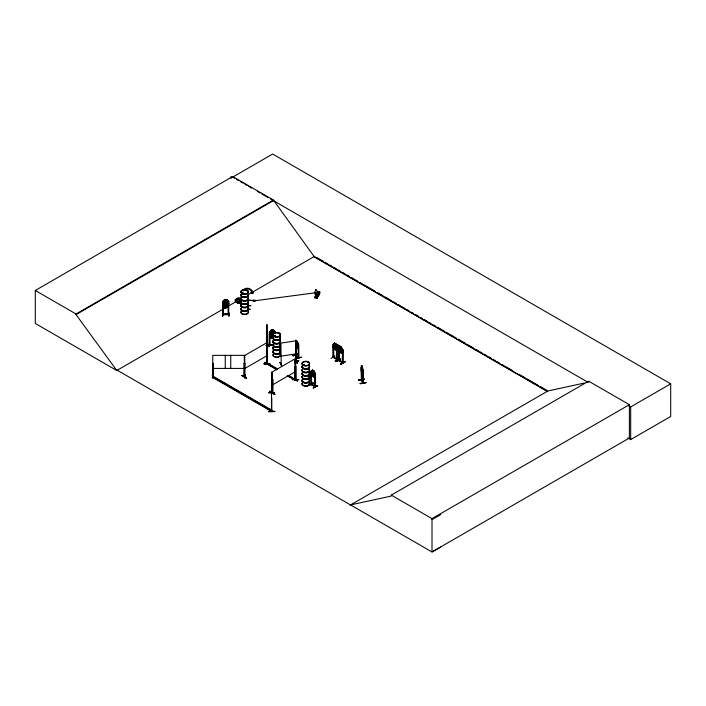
<?xml version="1.0" encoding="UTF-8"?>
<svg xmlns="http://www.w3.org/2000/svg" width="706" height="706" viewBox="0 0 706 706"><rect width="100%" height="100%" fill="white"/><g stroke="black" fill="none" stroke-linecap="round" stroke-linejoin="round"><path stroke-width="1.06" d="M266.939 356.027L266.939 324.495L266.947 363.996L267.203 363.175L266.665 363.511M281.235 364.217L280.891 343.134L296.344 340.742L296.123 361.922L296.088 348.72M253.498 300.774L248.538 300.235L253.525 300.429M361.251 370.932L361.304 366.758L361.543 380.216L361.463 366.943M362.734 369.741L362.919 383.19L362.407 366.926L362.257 371.612L361.569 368.911M254.734 300.782L254.778 301.462L254.91 299.979L254.734 300.782L315.494 292.778M314.929 373.509L314.911 386.659M337.23 359.742L336.788 346.275L337.247 346.655L337.291 359.742L333.038 357.315L333.664 357.483L333.479 344.404M339.074 360.281L338.598 360.025L339.074 360.757L339.18 347.581M316.817 297.208L317.1 293.008A1.333 1.05 24.9 0 0 316.835 291.251L316.747 289.795L315.608 289.663M274.863 332.076L274.731 332.005M362.24 370.341L362.346 373.783L361.975 371.656C361.357 375.001 361.587 364.808 361.984 371.065L362.054 366.493M315.573 289.742L315.547 291.057A1.333 1.05 24.9 0 0 315.282 292.725L315.529 297.014L317.241 296.829L317.241 297.394L315.017 297.138L314.894 297.835L317.824 291.552C322.571 290.616 317.947 298.135 316.438 298.064L319.756 291.957L317.841 291.737M316.306 297.738C316.014 295.858 315.847 297.05 316.279 296.838M361.569 367.358L361.887 365.867M361.569 369.432L361.763 367.958M250.048 309.387L248.071 309.034M296.873 341.554L296.555 343.919L297.2 345.366L296.926 341.536M266.939 345.013C267.548 346.928 266.559 344.378 267.186 345.358M266.877 345.525L270.045 345.234M266.921 363.952L267.177 363.475M271.792 392.986L271.766 379.89M271.792 411.386L271.757 398.052M295.726 361.472L298.823 360.801L294.826 360.898M295.717 340.124L295.717 379.634L295.955 379.087M281.165 364.067L281.226 363.758M296.176 361.437L296.105 361.763M242.07 293.317L243.217 293.228M242.838 293.272L242.29 293.016M246.491 290.81L247.047 290.678M274.166 336.082L275.243 335.915M274.563 336.268L274.74 335.747M275.155 335.924L275.155 336.321M279.091 333.664L278.773 333.647M304.365 364.931L303.28 364.993M304.154 364.64L304.251 365.143M307.737 362.39L308.31 362.584L308.028 362.196M308.31 362.39L307.984 362.54M241.187 301.541L239.696 302.495L235.345 301.347L235.275 299.715L237.816 298.294L240.314 298.435L240.305 303.404L237.79 303.201L235.283 301.33C234.383 298.223 239.166 297.694 241.099 298.417M237.807 298.329L241.073 298.541M280.079 362.487L281.676 365.867L279.947 362.549M241.073 298.982L237.807 298.744L241.099 298.867M241.099 303.218L237.86 302.945M248.556 299.856L248.574 300.509M248.185 307.454L248.618 305.716M247.974 305.61L250.974 305.733L247.965 305.477M241.973 375.707C243.923 374.189 251.054 382.123 241.999 375.663M246.473 377.736L242.184 375.336M274.29 394.319C259.614 384.708 285.515 400.328 270.019 391.892M334.926 343.548L334.432 345.993L335.341 347.326L335.818 346.796M335.818 349.955L337.256 348.693C337.353 348.137 336.797 344.537 338.13 345.446L338.801 347.361M338.598 351.562L340.036 350.37L340.486 346.743M294.861 363.255L294.773 362.637M296.052 342.507L296.591 340.874M267.15 332.429L267.186 345.772M266.912 363.687L266.515 363.899L267.212 363.925L267.15 350.591L266.559 350.82L266.515 363.899L267.089 363.74M361.631 379.872L361.666 379.396M362.91 383.155L361.366 379.846M362.955 382.784L362.769 382.37M224.737 301.63L225.382 299.856L226.035 299.847L227.676 303.677L227.676 305.23L226.379 306.475L225.064 306.483L223.749 305.257L224.702 301.612L226.732 301.63L228.735 303.651L226.705 301.647L226.705 302.521L225.382 303.333L224.737 301.63L222.699 303.73L224.702 305.751L226.732 305.733L228.735 303.615M271.36 332.164L271.995 330.399L272.657 330.399L273.328 332.164M271.995 332.288L271.36 334.971L272.657 335.774L273.328 334.053L272.657 332.288L271.995 332.323M362.204 370.315L362.231 366.864M316.006 296.555L315.714 297.641M311.752 371.797L312.476 370.076L313.905 370.906L315.326 373.792L315.255 386.87L315.414 373.695L314.885 373.553L315.264 373.774M333.091 357.368L333.029 344.201L334.45 342.948L333.726 346.231L334.662 348.005L335.588 348.535L336.506 347.837M336.506 346.284L337.203 344.652L338.624 345.41L340.036 348.305L339.992 350.326M340.01 346.143L339.286 349.444L341.148 351.729L342.066 351.023L341.377 347.043L339.957 346.169L338.545 347.423L338.598 360.501L342.807 362.91L342.807 349.849L342.348 349.629M308.804 385.441L313.261 382.873L309.025 385.326M330.964 358.41L335.006 355.886M336.524 361.604L340.804 358.948L336.559 361.393M315.255 292.769C315.035 294.693 316.262 296.749 315.017 297.138M314.867 297.817L315.82 295.982M317.824 291.552L316.526 294.464L318.459 294.764L316.526 294.349M316.729 294.411L317.824 291.666M315.653 297.023L318.309 291.878M316.473 298.064L319.377 291.905M316.429 298.056L319.536 292.055M316.853 298.126L319.756 291.852M316.95 298.064L319.509 292.063M228.673 305.707L228.735 301.541L226.732 299.485L224.702 299.503L223.749 303.183L225.064 304.41L226.379 304.401L227.676 303.156L226.732 299.485L224.702 299.503L222.699 301.621L222.699 305.804C222.478 308.61 229.777 307.657 224.702 307.825M271.351 330.134L273.319 330.134L275.358 332.111L273.354 330.037L271.325 330.037L270.363 333.726L271.686 334.953L273.001 334.953M222.628 312.829L222.725 316.067M222.637 312.626L222.425 316.341M212.347 374.674L212.682 377.878M212.638 374.436L212.391 378.116M311.496 384.188L311.072 383.94L311.699 384.108M315.264 386.835L311.064 384.435L311.055 371.33L311.011 373.43L312.423 376.316L313.905 377.119M311.69 384.602L311.267 371.294L311.54 384.691L311.214 383.852M315.123 386.535L315.123 386.058M314.832 386.614C318.238 386.659 304.101 381.293 315.414 386.738M315.458 386.306L311.54 384.346M333.514 357.086L333.329 356.759M333.673 356.98L333.197 356.733L333.108 357.36M333.197 357.21L337.442 359.636L337.389 350.926M339.03 360.254L342.992 362.372L342.56 362.099M361.304 366.758L361.887 365.796L361.525 367.12M362.284 369.017L362.928 372.186L362.407 373.139L361.304 368.832L361.816 367.879L362.593 371.63L362.257 373.686L361.569 370.985M362.91 372.133L362.399 373.068M362.275 375.16L362.866 374.268M361.322 370.924L362.284 375.23L362.849 374.215M294.834 379.678L295.126 366.864L294.596 367.005L294.552 380.093L295.54 379.713L288.939 375.495M295.929 354.897L295.585 354.606L296.114 354.836M298.567 357.527C292.266 351.606 297.394 356.451 298.444 357.642M242.29 293.184L242.785 292.902M274.272 335.871L274.334 336.321M318.018 294.323L317.25 294.067M303.536 364.64L303.668 365.09M338.598 348.402L337.662 348.667L337.212 347.599M222.717 314.541L228.718 314.505L228.656 301.444L228.109 301.444L228.126 314.497M228.135 314.638L228.064 314.011L228.718 314.029L228.718 314.62L222.778 314.664L222.778 301.48L223.299 301.621M244.152 376.139L244.797 376.016L244.17 376.016M269.339 345.075L273.743 345.075M224.737 299.591L222.778 301.48M224.737 301.7L222.699 303.73M226.732 307.851L228.735 305.724M269.321 334.079L271.325 331.97L273.354 332.005L274.634 333.417L273.354 331.97L273.328 333.082L271.995 333.885L271.325 331.97M295.602 355.039L298.567 358.004M272.71 392.686L272.737 379.625L272.569 392.977M294.552 379.616L295.17 379.431M295.108 379.969L287.174 375.839M334.467 343.019L333.409 344.493M338.624 351.623L337.159 350.785L335.721 347.934L335.721 345.861L337.159 344.678M311.011 371.356L312.476 370.076L311.055 371.4M315.273 375.821L313.861 377.145L315.273 375.892M342.763 351.915L341.377 353.15L340.027 352.312L338.589 349.47L340.027 352.312L341.439 353.185C343.24 352.841 343.178 349.699 342.436 349.523L342.419 362.734L342.569 351.72M361.375 379.916L361.366 366.749M339.286 349.444L338.368 350.141L337.442 349.611L335.818 343.848L334.423 343.045M242.132 293.061L242.635 293.025M243.102 293.334L242.167 293.334M317.947 294.376L317.859 293.881M223.317 301.48L223.264 314.7C224.111 313.685 221.993 313.967 222.849 314.682M316.8 298.108L316.95 297.438M213.238 375.839C213.247 377.692 212.329 374.948 213.362 376.13M212.7 376.351L213.238 376.316M213.283 376.007L212.7 375.998M244.691 376.333L244.152 376.474L244.691 376.316M244.753 375.998L244.311 376.236M269.401 332.129L270.027 332.058L269.401 332.014L269.004 346.867L269.339 343.398M244.461 363.74L244.452 376.836L244.841 363.519M266.665 363.987L267.15 350.591M264.918 362.452L269.427 364.755L265.156 362.319M266.559 363.352L267.168 363.184M266.744 363.511L266.921 363.475M272.737 379.625L272.887 379.704M294.781 380.155L295.126 366.864M272.737 392.209L272.313 392.457L272.781 392.183M297.447 380.922L294.702 379.537M292.964 378.645L297.464 380.94L292.964 378.372M117.302 370.271L116.843 370.544L35.3 323.463L35.3 290.475L232.662 176.526L273.407 200.045L314.152 256.56L547.432 391.248M232.662 176.526L232.662 177.135L272.684 154.032L670.7 383.826L670.7 416.478L630.679 439.582L627.819 437.923M35.3 290.475L76.045 313.993L273.407 200.045M440.65 547.044L432.01 551.968L117.249 370.244L116.781 370.509L76.045 314.602L273.407 200.654M116.781 370.509L236.148 301.594M248.512 294.455L314.611 256.296M266.939 342.657L244.311 355.718L244.267 376.739L244.823 376.616L244.753 355.356L212.762 355.356L212.762 376.351M270.601 410.874L212.418 377.286L213.3 376.351M212.418 377.286L213.247 376.81L213.3 363.29L212.762 363.413M244.311 368.779L266.939 355.718M276.805 369.847L266.436 363.458L267.256 362.981L277.626 368.964M266.436 363.864L267.256 363.387L276.681 368.832M332.985 346.302C333.303 348.04 335.765 351.712 337.256 348.764M335.721 345.861L334.882 343.575M335.765 345.914L335.765 347.943M339.286 347.89L338.624 345.41M337.256 346.69L335.88 343.778L337.389 346.567M272.357 384.973L294.984 371.912M340.442 346.77L340.954 347.008M340.036 348.305L338.571 345.437M294.552 379.757L295.54 379.307M313.905 370.906L314.532 374.957L313.614 375.663L311.752 373.35M311.011 373.43L312.423 376.316M336.815 359.125L337.371 359.116M336.965 359.38L337.009 349.611M339.701 358.569L335.244 360.925L339.507 358.224M335.244 360.925L339.542 358.471L335.271 360.872M315.414 373.695L313.861 370.932L312.423 370.103M338.668 360.545L343.001 362.831L342.948 349.761M342.525 362.24L342.851 362.937M340.804 363.846L345.066 361.419L340.83 363.881M341.033 364.252L345.26 361.754L340.804 364.12M308.99 385.529L313.235 383.067M212.418 376.88L271.554 411.016L272.375 410.954M313.261 387.77L317.744 385.732L313.296 387.815M350.07 505.196L547.9 390.974L584.347 383.049M350.529 504.922L391.274 496.062L391.274 495.118L588.636 381.169L629.381 404.688L629.381 438.02L432.01 551.968L432.01 518.636L629.381 404.688M588.636 382.114L588.177 382.387L270.566 199.013M628.79 405.835L630.679 406.93L670.7 383.826M432.01 519.59L440.65 514.665M244.611 376.492L244.797 375.857M294.94 379.819L294.984 358.851L272.357 371.912L272.534 392.995M274.334 335.844L274.881 335.729M274.59 336.409L275.128 336.25M304.127 364.905L303.571 365.117M297.553 341.916L298.744 344.881L298.744 357.907M296.546 340.963L297.588 341.933L296.529 340.901M298.744 344.881L298.267 344.537L298.532 357.695M298.603 347.034L297.588 348.04M292.928 355.709L298.285 353.874M293.096 355.877L298.267 354.05L292.937 355.692M295.929 355.03L298.267 357.368M295.876 355.365L295.814 352.832M296.105 358.622L301.453 357.298M296.114 358.825L301.33 357.148M295.929 361.472L295.902 353.168M235.345 299.741L239.696 299.291L241.187 300.465M317.859 294.323L317.409 294.323M275.013 336.303L274.537 336.127M303.739 364.517L303.306 364.852L303.845 364.949M315.017 297.773L317.073 298.17M311.214 384.329L311.267 371.294M295.779 360.095L297.35 363.44L295.62 359.848M280.891 356.195L296.344 353.803M361.816 367.879L362.16 372.424L361.931 368.585M362.769 369.785L363.122 383.155L361.666 379.872M363.105 370.059L362.346 366.935M361.816 372.018L361.366 368.823M362.284 375.23L361.763 374.065M358.56 380.005L364.367 379.104L358.489 380.084M358.551 380.19L364.287 379.175M361.543 379.872L362.955 382.44M365.937 382.705L360.21 383.773M365.929 382.493L360.139 383.393M365.937 382.731L360.139 383.605M264.962 362.39L269.224 364.825M303.995 365.223L303.465 365.073M315.035 386.535L315.035 375.645M273.601 336.612L272.242 335.271L270.804 336.594L271.907 334.979L270.857 333.409L272.269 334.662L273.646 333.417L272.604 334.971L273.663 336.453M228.682 312.555L229.088 316.288L228.726 312.581M266.047 345.269L270.045 345.172L269.86 331.996M266.047 345.375L270.045 345.349M294.826 361.013L298.823 360.987M244.214 363.299L244.753 363.413L244.214 363.299L244.152 376.474M264.044 363.74L270.045 364.181L264.044 363.784M270.045 364.172L264.044 363.969L270.045 364.005M295.929 366.22L295.946 379.29M244.841 374.436L244.832 378.142L245.132 374.674M298.823 379.607C287.986 379.484 292.002 379.651 298.823 379.784M268.659 392.845L274.66 392.81M268.659 411.651C287.519 411.051 256.11 411.607 274.66 411.642M268.659 411.474L274.66 411.466M271.325 336.294C276.417 336.091 269.039 337.097 269.321 334.185M273.001 336.841L271.686 336.841L270.363 335.606L270.363 334.053L271.351 332.023L273.319 332.058L273.972 333.382M273.354 338.218L271.325 338.218L269.321 336.109L271.325 338.218L273.319 338.13M269.463 344.731L273.743 344.731M270.01 344.855L273.743 344.855M270.045 345.446L270.01 344.599L269.357 344.581L269.401 345.225L273.743 345.19M212.762 368.417L244.753 368.417M228.594 313.993L222.734 314.205M223.299 314.046L228.047 314.029M241.099 302.777L237.86 302.503L237.825 303.059M248.062 309.219L250.056 309.36L248.027 309.378M298.479 344.616L298.603 358.039L298.223 344.669M213.238 376.333L272.375 410.539M242.723 292.866L243.191 293.14M267.15 363.616L267.256 362.981M333.329 357.236L333.241 344.175M271.554 371.956L271.492 411.148M242.184 375.513L246.482 378.001M270.195 391.759L274.519 394.195M232.662 177.135L234.56 178.23M236.457 179.324L238.354 180.418M240.243 181.513L243.085 183.154M244.982 184.248L246.879 185.343M248.777 186.437L251.618 188.078M257.302 191.361L260.143 193.003M262.041 194.097L267.724 197.371M316.517 257.39L323.18 261.238M325.087 262.341L327.946 263.991M329.843 265.085L331.749 266.188M333.656 267.283L336.515 268.933M338.421 270.036L340.318 271.139M342.225 272.234L345.084 273.884M346.99 274.987L348.888 276.081M351.747 277.732L353.653 278.835M355.559 279.929L357.457 281.032M360.316 282.682L362.222 283.777M364.128 284.88L374.604 290.925M377.454 292.575L383.173 295.876M385.07 296.97L391.742 300.818M393.639 301.921L396.498 303.571M398.405 304.665L400.311 305.769M402.217 306.872L405.067 308.513M406.974 309.616L408.88 310.719M411.73 312.361L413.637 313.464M415.543 314.567L418.402 316.217M420.308 317.312L422.206 318.415M424.112 319.509L426.971 321.159M428.877 322.263L430.775 323.357M433.634 325.007L435.54 326.11M437.446 327.205L444.109 331.052M446.015 332.155L456.491 338.2M458.388 339.304L465.06 343.151M466.957 344.246L473.629 348.102M475.526 349.196L478.386 350.847M480.292 351.95L482.198 353.044M484.104 354.147L486.955 355.798M488.861 356.892L490.767 357.995M493.618 359.645L495.524 360.74M497.43 361.843L499.336 362.937M502.195 364.587L504.093 365.69M505.999 366.785L512.662 370.641M519.334 374.489L525.043 377.781M526.95 378.884L538.378 385.476M540.275 386.579L546.947 390.427M313.526 256.472L547.574 391.601M334.397 342.975L335.862 343.822M337.141 344.607L338.598 345.455M339.983 346.24L341.439 346.973L342.816 349.885M334.423 349.152L335.88 349.991M336.965 359.045L333.514 357.227L337.177 359.23M339.224 360.334L342.737 362.416M288.939 375.91L292.708 378.081M266.436 363.458L276.805 369.441M288.11 375.971L294.711 379.784M213.247 376.81L253.304 399.94M255.21 401.034L266.656 407.644M268.562 408.748L271.422 410.398M391.274 495.118L432.01 518.636M237.807 298.744L237.86 298.144M336.886 359.054L337.159 359.716M296.714 345.958L297.376 346.611L298.02 346.028L297.535 341.951M296.546 347.07L297.605 348.111M226.697 299.538L228.735 301.577M280.088 362.275L281.676 365.867M361.816 365.805L362.399 366.961L361.825 365.876M362.716 369.644L362.91 370.094M339.992 349.188L340.901 350.52L341.377 349.991L340.901 347.034M226.732 305.733L224.702 305.751M222.672 312.599L222.752 316.332M274.66 392.695L268.659 392.651M630.679 406.93L630.679 439.582M362.963 369.759L363.016 382.846M339.18 350.847L339.224 360.669M338.801 350.626L338.801 360.422M333.62 346.567L333.664 357.483M318.997 293.493L317.065 293.308M318.741 294.031L316.809 293.846M316.8 297.411L316.8 297.87L315.167 297.164M315.308 296.529L315.308 297.094M274.299 333.726L273.354 330.037M272.507 379.934L272.507 392.995M272.313 392.457L272.313 392.933M231.065 176.403L231.065 178.565M230.747 355.356L230.747 368.417M225.249 355.356L225.249 368.417M76.045 313.993L76.045 314.602M248.212 301.259A3.724 2.153 0 0 1 244.611 303.968A3.724 2.153 0 0 1 241.02 301.259M248.23 294.843A3.742 2.162 0 0 1 244.611 297.561A3.742 2.162 0 0 1 241.002 294.843M248.23 294.243A3.742 2.162 0 0 1 244.611 296.961A3.742 2.162 0 0 1 241.002 294.243M248.23 298.444A3.742 2.162 0 0 1 244.611 301.171A3.742 2.162 0 0 1 241.002 298.444M248.283 298.232A3.795 2.189 0 0 1 244.611 300.985A3.795 2.189 0 0 1 240.949 298.232M248.283 298.047A3.795 2.189 0 0 1 244.611 300.8A3.795 2.189 0 0 1 240.949 298.047M248.221 297.844A3.733 2.153 0 0 1 244.611 300.562A3.733 2.153 0 0 1 241.011 297.844M248.283 294.623A3.795 2.189 0 0 1 244.611 297.385A3.795 2.189 0 0 1 240.949 294.623M248.283 294.437A3.795 2.189 0 0 1 244.611 297.2A3.795 2.189 0 0 1 240.949 294.437M248.23 301.471A3.742 2.162 0 0 1 244.611 304.198A3.742 2.162 0 0 1 241.002 301.471M248.212 301.797A3.724 2.153 0 0 1 244.611 304.498A3.724 2.153 0 0 1 241.02 301.797M248.212 311.531A3.724 2.153 0 0 1 244.611 314.241A3.724 2.153 0 0 1 241.02 311.531M248.238 301.621A3.751 2.162 0 0 1 244.611 304.339A3.751 2.162 0 0 1 240.993 301.621M248.23 305.116A3.742 2.162 0 0 1 244.611 307.834A3.742 2.162 0 0 1 241.002 305.116M248.23 304.515A3.742 2.162 0 0 1 244.611 307.234A3.742 2.162 0 0 1 241.002 304.515M248.23 308.716A3.742 2.162 0 0 1 244.611 311.443A3.742 2.162 0 0 1 241.002 308.716M248.283 308.504A3.795 2.189 0 0 1 244.611 311.258A3.795 2.189 0 0 1 240.949 308.504M248.283 308.319A3.795 2.189 0 0 1 244.611 311.072A3.795 2.189 0 0 1 240.949 308.319M248.23 308.116A3.742 2.162 0 0 1 244.611 310.834A3.742 2.162 0 0 1 241.002 308.116M248.283 304.895A3.795 2.189 0 0 1 244.611 307.657A3.795 2.189 0 0 1 240.949 304.895M248.283 304.71A3.795 2.189 0 0 1 244.611 307.472A3.795 2.189 0 0 1 240.949 304.71M248.23 311.743A3.742 2.162 0 0 1 244.611 314.47A3.742 2.162 0 0 1 241.002 311.743M242.873 290.881A5.039 4.068 14.3 0 1 248.344 288.33A5.039 4.068 14.3 0 1 252.677 292.778L253.498 292.849L252.227 293.696L250.948 292.628L251.768 292.699A4.21 3.398 14.3 0 0 249.2 289.31A4.21 3.398 14.3 0 0 244.664 289.663M280.008 340.557A3.795 2.189 0 0 1 276.726 343.84A3.795 2.189 0 0 1 273.443 340.557M279.964 340.786A3.733 2.153 0 0 1 276.726 344.016A3.733 2.153 0 0 1 273.496 340.786M279.947 343.601A3.715 2.144 0 0 1 276.726 346.822A3.715 2.144 0 0 1 273.504 343.601M279.964 343.804A3.742 2.162 0 0 1 276.726 347.052A3.742 2.162 0 0 1 273.487 343.804M280.008 336.956A3.795 2.189 0 0 1 276.726 340.239A3.795 2.189 0 0 1 273.443 336.956M279.964 340.177A3.733 2.153 0 0 1 276.726 343.416A3.733 2.153 0 0 1 273.496 340.177M279.964 337.177A3.742 2.162 0 0 1 276.726 340.416A3.742 2.162 0 0 1 273.487 337.177M280.008 340.371A3.795 2.189 0 0 1 276.726 343.654A3.795 2.189 0 0 1 273.443 340.371M280.008 336.771A3.795 2.189 0 0 1 276.726 340.054A3.795 2.189 0 0 1 273.443 336.771M279.964 336.577A3.733 2.153 0 0 1 276.726 339.807A3.733 2.153 0 0 1 273.496 336.577M280.008 350.829A3.795 2.189 0 0 1 276.726 354.112A3.795 2.189 0 0 1 273.443 350.829M279.964 351.058A3.733 2.153 0 0 1 276.726 354.288A3.733 2.153 0 0 1 273.496 351.058M279.947 353.874A3.715 2.144 0 0 1 276.726 357.095A3.715 2.144 0 0 1 273.504 353.874M279.964 344.131A3.733 2.153 0 0 1 276.726 347.37A3.733 2.153 0 0 1 273.496 344.131M279.964 354.077A3.742 2.162 0 0 1 276.726 357.324A3.742 2.162 0 0 1 273.487 354.077M279.973 343.954A3.751 2.162 0 0 1 276.726 347.193A3.751 2.162 0 0 1 273.478 343.954M280.008 347.228A3.795 2.189 0 0 1 276.726 350.511A3.795 2.189 0 0 1 273.443 347.228M279.964 350.45A3.733 2.153 0 0 1 276.726 353.688A3.733 2.153 0 0 1 273.496 350.45M279.964 347.449A3.742 2.162 0 0 1 276.726 350.688A3.742 2.162 0 0 1 273.487 347.449M280.008 350.644A3.795 2.189 0 0 1 276.726 353.927A3.795 2.189 0 0 1 273.443 350.644M280.008 347.043A3.795 2.189 0 0 1 276.726 350.326A3.795 2.189 0 0 1 273.443 347.043M279.964 346.849A3.733 2.153 0 0 1 276.726 350.079A3.733 2.153 0 0 1 273.496 346.849M309.113 369.379A3.795 2.189 0 0 1 305.83 372.662A3.795 2.189 0 0 1 302.539 369.379M309.06 369.6A3.733 2.153 0 0 1 305.83 372.839A3.733 2.153 0 0 1 302.592 369.6M309.051 372.424A3.724 2.153 0 0 1 305.83 375.654A3.724 2.153 0 0 1 302.6 372.424M309.051 372.627A3.724 2.153 0 0 1 305.83 375.848A3.724 2.153 0 0 1 302.6 372.627M309.113 365.77A3.795 2.189 0 0 1 305.83 369.061A3.795 2.189 0 0 1 302.539 365.77M309.06 369A3.733 2.153 0 0 1 305.83 372.23A3.733 2.153 0 0 1 302.592 369M309.06 365.999A3.733 2.153 0 0 1 305.83 369.229A3.733 2.153 0 0 1 302.592 365.999M309.113 369.194A3.795 2.189 0 0 1 305.83 372.477A3.795 2.189 0 0 1 302.539 369.194M309.113 365.584A3.795 2.189 0 0 1 305.83 368.876A3.795 2.189 0 0 1 302.539 365.584M309.06 365.39A3.733 2.153 0 0 1 305.83 368.629A3.733 2.153 0 0 1 302.592 365.39M309.113 379.651A3.795 2.189 0 0 1 305.83 382.934A3.795 2.189 0 0 1 302.539 379.651M309.06 379.872A3.733 2.153 0 0 1 305.83 383.111A3.733 2.153 0 0 1 302.592 379.872M309.06 382.687A3.733 2.153 0 0 1 305.83 385.926A3.733 2.153 0 0 1 302.592 382.687M309.051 372.962A3.724 2.153 0 0 1 305.83 376.183A3.724 2.153 0 0 1 302.6 372.962M309.069 372.759A3.751 2.162 0 0 1 305.83 376.007A3.751 2.162 0 0 1 302.583 372.759M309.113 376.042A3.795 2.189 0 0 1 305.83 379.334A3.795 2.189 0 0 1 302.539 376.042M309.06 379.272A3.733 2.153 0 0 1 305.83 382.502A3.733 2.153 0 0 1 302.592 379.272M309.06 376.272A3.733 2.153 0 0 1 305.83 379.501A3.733 2.153 0 0 1 302.592 376.272M309.113 379.466A3.795 2.189 0 0 1 305.83 382.749A3.795 2.189 0 0 1 302.539 379.466M309.113 375.857A3.795 2.189 0 0 1 305.83 379.148A3.795 2.189 0 0 1 302.539 375.857M309.06 375.663A3.733 2.153 0 0 1 305.83 378.901A3.733 2.153 0 0 1 302.592 375.663M253.401 300.853C253.463 302.336 253.763 298.188 253.401 300.853M336.788 345.825L337.539 347.82L336.762 348.985L337.777 348.243L338.801 350.158L338.024 348.093L338.765 346.964L337.795 347.652L336.788 345.825M235.672 300.271L235.663 300.844L237.807 301.541L239.89 301.18L238.919 300.024L235.663 300.315M224.234 303.059L225.293 304.613L224.19 306.236L225.629 304.904L227.076 306.219L225.982 304.604L227.023 303.042L225.655 304.295L224.234 303.059M312.908 370.703L312.449 373.112L313.367 374.445L313.843 373.006L312.952 370.668M225.382 301.93L224.737 304.613L226.035 305.407L226.705 303.686L226.035 301.921L225.382 301.965M271.325 330.037L269.321 332.111L271.351 330.099M317.532 385.547L313.261 388.044L317.541 385.573M319.474 292.469L317.541 292.169L319.474 292.469M319.28 292.875L317.347 292.575L319.28 292.875M242.74 293.661A3.742 2.162 0 0 0 248.353 291.79A3.742 2.162 0 0 0 242.74 289.919A3.742 2.162 0 0 0 242.74 293.661M242.749 293.943A3.724 2.153 0 0 0 248.344 292.081A3.724 2.153 0 0 0 242.749 290.219A3.724 2.153 0 0 0 242.749 293.943M242.74 293.775A3.751 2.162 0 0 0 248.362 291.905A3.751 2.162 0 0 0 242.74 290.034A3.751 2.162 0 0 0 242.74 293.775M274.863 336.497A3.724 2.153 0 0 0 280.45 334.635A3.724 2.153 0 0 0 274.863 332.773A3.724 2.153 0 0 0 274.863 336.497M274.863 336.806A3.724 2.153 0 0 0 280.45 334.944A3.724 2.153 0 0 0 274.863 333.082A3.724 2.153 0 0 0 274.863 336.806M274.855 336.638A3.751 2.162 0 0 0 280.476 334.759A3.751 2.162 0 0 0 274.855 332.888A3.751 2.162 0 0 0 274.855 336.638M303.959 365.311A3.733 2.153 0 0 0 309.563 363.449A3.733 2.153 0 0 0 303.959 361.578A3.733 2.153 0 0 0 303.959 365.311M303.959 365.629A3.724 2.153 0 0 0 309.555 363.766A3.724 2.153 0 0 0 303.959 361.904A3.724 2.153 0 0 0 303.959 365.629M303.174 365.099A3.751 2.162 0 0 0 309.449 364.128A3.751 2.162 0 0 0 304.86 361.472A3.751 2.162 0 0 0 303.174 365.099M305.83 386.12A3.724 2.153 0 0 0 309.051 382.899A3.733 2.153 0 0 1 305.83 386.138A3.733 2.153 0 0 1 302.592 382.899A3.724 2.153 0 0 0 305.83 386.12"/></g></svg>
